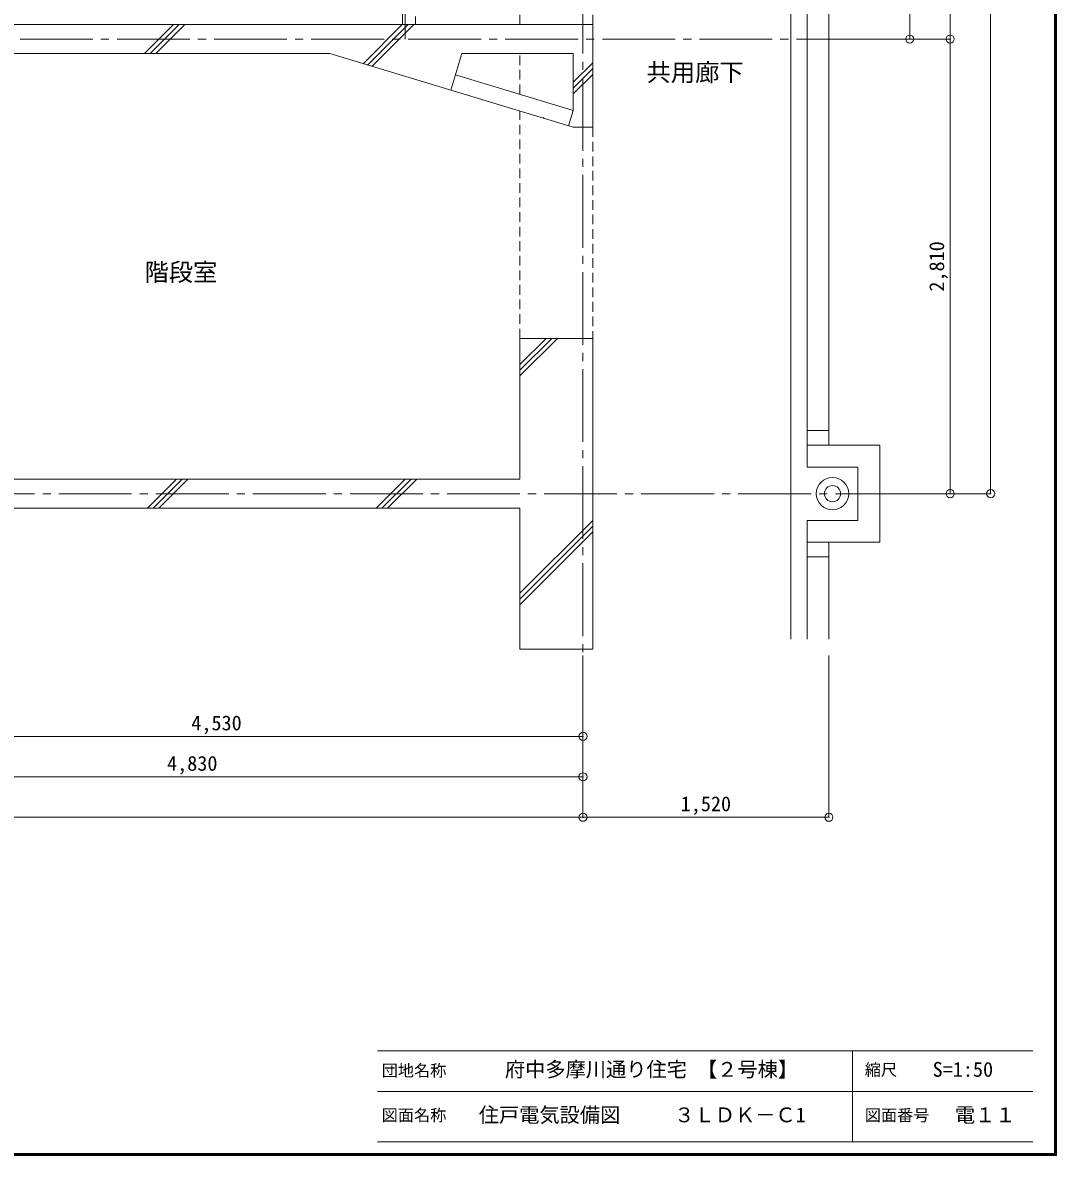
# Model space of a CAD drawing. Units: millimetres at full size, sheet at 1:50. Extents: x -9674 to 9699, y -6794 to 6791.
# Drawn here: x 3309 to 9699, y -6794 to 207 of the extents above; entities that cross this region are included whole.
import ezdxf
from ezdxf.enums import TextEntityAlignment as Align

# ---------------------------------------------------------------- set-up
doc = ezdxf.new("R2010")
doc.units = ezdxf.units.MM
doc.header["$LTSCALE"] = 50
doc.header["$PDMODE"] = 32
doc.header["$PDSIZE"] = 50
doc.linetypes.add('CHAIN2', pattern=[12, 9, -1, 1, -1])
doc.linetypes.add('DASHED1', pattern=[1.8, 1.2, -0.6])
for name, color, linetype, lineweight in [('0-0_図面枠', 7, 'Continuous', 9), ('0-1_タイトル', 7, 'Continuous', 9), ('1-0_芯', 134, 'CHAIN2', 9), ('1-1_躯体', 134, 'Continuous', 9), ('1-3_建具', 134, 'Continuous', 9), ('1-6_ﾊﾞﾙｺﾆｰ・階段', 134, 'Continuous', 9), ('1-8_ハッチ', 134, 'Continuous', 9), ('1-B_寸法', 134, 'Continuous', 9), ('1-C_梁', 134, 'DASHED1', 9)]:
    doc.layers.add(name, color=color, linetype=linetype, lineweight=lineweight)
doc.layers.add('1-A_文字', color=134, linetype='Continuous')
doc.styles.add('ＭＳ ゴシック', font='')
doc.styles.get('ＭＳ ゴシック').set_extended_font_data('MS Gothic')

msp = doc.modelspace()

# ---------------------------------------------------------------- linework, layer by layer
at = {"layer": '0-0_図面枠'}
for p, q in [((9688.35, -6783.35), (9688.35, 6780.85)), ((9690.11, -6785.11), (9690.11, 6782.61)), ((9691.87, -6786.88), (9691.87, 6784.38)), ((9693.64, 6786.14), (9693.64, -6788.64)), ((9695.4, -6790.4), (9695.4, 6787.9)), ((9697.16, -6792.16), (9697.16, 6789.66)), ((-9670.4, -6790.4), (9695.4, -6790.4)), ((9693.64, -6788.64), (-9668.64, -6788.64)), ((-9666.87, -6786.88), (9691.87, -6786.88)), ((-9665.11, -6785.11), (9690.11, -6785.11)), ((-9663.35, -6783.35), (9688.35, -6783.35)), ((-9673.92, -6793.93), (9698.92, -6793.93)), ((-9672.16, -6792.16), (9697.16, -6792.16))]:
    msp.add_line(p, q, dxfattribs=at)
msp.add_lwpolyline([(9698.92, -6793.93), (9698.92, 6791.43), (-9673.92, 6791.43)], dxfattribs=at)
at = {"layer": '0-1_タイトル'}
for p, q in [((5503.35, -6148.35), (9553.35, -6148.35)), ((8439.55, -6148.35), (8439.55, -6710.85)), ((5503.35, -6398.35), (9553.35, -6398.35)), ((5503.35, -6710.85), (9553.35, -6710.85))]:
    msp.add_line(p, q, dxfattribs=at)
at = {"layer": '1-0_芯'}
for p, q in [((6772.67, 5265.57), (6772.67, -3704.43)), ((5672.67, 1564.07), (5672.67, 105.57)), ((8542.67, 105.57), (2242.67, 105.57)), ((-8467.33, -2704.43), (8542.67, -2704.43))]:
    msp.add_line(p, q, dxfattribs=at)
at = {"layer": '1-1_躯体'}
for p, q in [((2152.67, 195.57), (6832.67, 195.57)), ((6832.67, 195.57), (6832.67, -439.43)), ((2332.67, 15.57), (5207.67, 15.57)), ((5207.67, 15.57), (6712.67, -439.43)), ((6712.67, 15.57), (6712.67, -334.96)), ((6832.67, -439.43), (6712.67, -439.43)), ((6382.67, -1744.43), (6832.67, -1744.43)), ((6382.67, -1744.43), (6382.67, -2614.43)), ((6832.67, -1744.43), (6832.67, -3664.43)), ((6382.67, -2614.43), (2332.67, -2614.43)), ((6382.67, -2794.43), (2332.67, -2794.43)), ((6382.67, -2794.43), (6382.67, -3664.43)), ((6832.67, -3664.43), (6382.67, -3664.43))]:
    msp.add_line(p, q, dxfattribs=at)
for points in [[(5955.04, -210.38), (6023.34, 15.57), (6712.67, 15.57)], [(5983.97, -114.65), (6712.67, -334.96), (6683.73, -430.68)]]:
    msp.add_lwpolyline(points, dxfattribs=at)
at = {"layer": '1-3_建具'}
for p, q in [((5657.67, 195.57), (5657.67, 260.57)), ((5737.67, 245.57), (5737.67, 195.57))]:
    msp.add_line(p, q, dxfattribs=at)
at = {"layer": '1-6_ﾊﾞﾙｺﾆｰ・階段'}
for p, q in [((8057.67, -3604.43), (8057.67, 2338.56)), ((8157.67, -2404.43), (8157.67, 2307.5)), ((8292.67, -2404.43), (8292.67, 2265.57)), ((8157.67, -2314.43), (8292.67, -2314.43)), ((8157.67, -2404.43), (8607.67, -2404.43)), ((8157.67, -2404.43), (8157.67, -2539.43)), ((8607.67, -2404.43), (8607.67, -3004.43)), ((8157.67, -2869.43), (8472.67, -2869.43)), ((8157.67, -3004.43), (8607.67, -3004.43)), ((8292.67, -3004.43), (8292.67, -3604.43)), ((8157.67, -3094.43), (8292.67, -3094.43))]:
    msp.add_line(p, q, dxfattribs=at)
for points in [[(8157.67, -2539.43), (8472.67, -2539.43), (8472.67, -2869.43)], [(8157.67, -2869.43), (8157.67, -3004.43), (8157.67, -3604.43)]]:
    msp.add_lwpolyline(points, dxfattribs=at)
for radius in [100, 50]:
    msp.add_circle((8315.17, -2704.43), radius, dxfattribs=at)
at = {"layer": '1-8_ハッチ'}
for p, q in [((4061.58, 15.57), (4241.58, 195.57)), ((4096.94, 15.57), (4276.94, 195.57)), ((4132.29, 15.57), (4312.29, 195.57)), ((5413.55, -46.67), (5655.79, 195.57)), ((5440.7, -54.88), (5691.15, 195.57)), ((5467.85, -63.09), (5726.5, 195.57)), ((6712.67, -161.76), (6832.67, -41.76)), ((6712.67, -197.12), (6832.67, -77.12)), ((6712.67, -232.47), (6832.67, -112.47)), ((6526.61, -383.18), (6530.91, -378.88)), ((6382.67, -1905.98), (6544.22, -1744.43)), ((6382.67, -1941.33), (6579.58, -1744.43)), ((6382.67, -1976.69), (6614.93, -1744.43)), ((4080.01, -2794.43), (4260.01, -2614.43)), ((4115.36, -2794.43), (4295.36, -2614.43)), ((4150.72, -2794.43), (4330.72, -2614.43)), ((5494.22, -2794.43), (5674.22, -2614.43)), ((5529.58, -2794.43), (5709.58, -2614.43)), ((5564.93, -2794.43), (5744.93, -2614.43)), ((6382.67, -3320.19), (6832.67, -2870.19)), ((6382.67, -3355.54), (6832.67, -2905.54)), ((6382.67, -3390.9), (6832.67, -2940.9))]:
    msp.add_line(p, q, dxfattribs=at)
at = {"layer": '1-B_寸法'}
for p, q in [((9292.67, 4265.57), (9292.67, -2704.43)), ((9042.67, 105.57), (9042.67, 1620.57)), ((8792.67, 1564.07), (8792.67, 105.57)), ((8542.67, 105.57), (9042.67, 105.57)), ((9042.67, -2704.43), (9042.67, 105.57)), ((8542.67, -2704.43), (9292.67, -2704.43)), ((6772.67, -4704.43), (6772.67, -3704.43)), ((8292.67, -4704.43), (8292.67, -3704.43)), ((2242.67, -4204.43), (6772.67, -4204.43)), ((1942.67, -4454.43), (6772.67, -4454.43)), ((-6727.33, -4704.43), (6772.67, -4704.43)), ((6772.67, -4704.43), (8292.67, -4704.43))]:
    msp.add_line(p, q, dxfattribs=at)
for p in [(8792.67, 105.57), (9042.67, 105.57), (9042.67, -2704.43), (9292.67, -2704.43), (6772.67, -4204.43), (6772.67, -4454.43), (6772.67, -4704.43), (8292.67, -4704.43)]:
    msp.add_point(p, dxfattribs=at)
at = {"layer": '1-C_梁'}
for p, q in [((6382.67, 195.57), (6382.67, 1511.57)), ((6832.67, 195.57), (6832.67, 1511.57)), ((6382.67, -235.19), (6382.67, 15.57)), ((6382.67, -1744.43), (6382.67, -339.66)), ((6832.67, -439.43), (6832.67, -1744.43))]:
    msp.add_line(p, q, dxfattribs=at)

# ---------------------------------------------------------------- texts
at = {"layer": '0-1_タイトル', "style": 'ＭＳ ゴシック'}
for s, height, p in [('団地名称', 73.31, (5528.35, -6328.57)), ('府中多摩川通り住宅 【２号棟】', 91.64, (6290.2, -6335.85)), ('縮尺', 73.31, (8514.55, -6323.35)), ('S=1:50', 91.64, (8933.95, -6335.85)), ('図面名称', 73.31, (5528.35, -6604.6)), ('住戸電気設備図', 91.64, (6128.35, -6617.1)), ('３ＬＤＫ－Ｃ1', 91.64, (7337.11, -6617.1)), ('図面番号', 73.31, (8514.55, -6604.6)), ('電１１', 91.64, (9071.45, -6617.1))]:
    msp.add_text(s, height=height, dxfattribs=at).set_placement(p, align=Align.BOTTOM_LEFT)
at = {"layer": '1-A_文字', "style": 'ＭＳ ゴシック'}
for s, p in [('共用廊下', (7165.94, -188.07)), ('階段室', (4062.33, -1422.43))]:
    msp.add_text(s, height=110, dxfattribs=at).set_placement(p, align=Align.BOTTOM_LEFT)
at = {"layer": '1-B_寸法', "style": 'ＭＳ ゴシック'}
msp.add_text('2,810', height=91.64, rotation=90, dxfattribs=at).set_placement((9032.67, -1455.68), align=Align.BOTTOM_LEFT)
for s, p in [('4,530', (4351.42, -4194.43)), ('4,830', (4201.42, -4444.43)), ('1,520', (7376.42, -4694.43))]:
    msp.add_text(s, height=91.64, dxfattribs=at).set_placement(p, align=Align.BOTTOM_LEFT)

doc.saveas('drawing.dxf')
